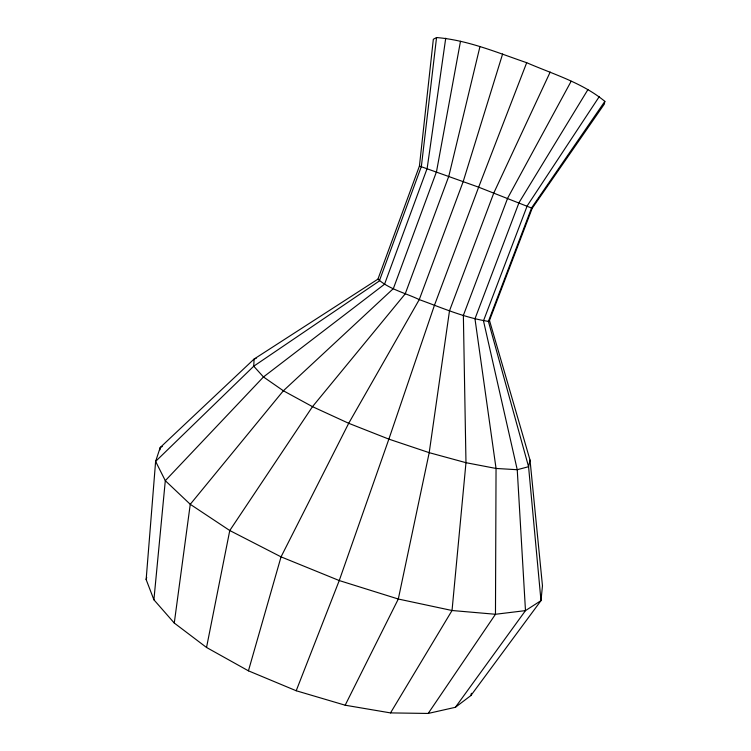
<?xml version="1.0" encoding="UTF-8"?>
<svg xmlns="http://www.w3.org/2000/svg" width="751" height="751" viewBox="0 0 751 751"><rect width="100%" height="100%" fill="white"/><g stroke="black" fill="none" stroke-linecap="round" stroke-linejoin="round"><path stroke-width="1.13" d="M489.483 320.442L530.018 460.025L542.466 585.818L540.983 600.64L470.877 695.557L455.397 707.301L428.183 713.45L390.52 712.906L345.169 705.208L296.204 690.751L248.431 670.831L206.534 647.475L174.27 623.039L153.908 599.786L146.145 579.556L155.617 461.405L160.207 447.512L254.101 359.044L377.931 279.147L419.433 166.046L433.336 39.268L436.547 37.55C467.826 40.066 497.275 52.664 526.695 62.699C553.196 74.199 582.325 82.704 604.855 101.366L604.32 104.079L532.196 208.28L489.483 320.442L488.394 321.372C464.447 317.729 441.917 307.788 419.255 299.602C405.578 293.021 389.365 289.332 377.931 279.147M160.01 449.83L160.207 447.512L162.319 446.479M153.908 599.786L165.304 480.678L155.617 461.405L253.744 366.206L379.321 280.996L421.358 166.506L436.547 37.55M174.27 623.039L190.256 504.306L283.371 390.773L393.364 288.591L436.5 171.707L460.494 41.277M445.728 38.198L427.15 168.421L384.55 284.207L263.47 376.964L165.304 480.678L190.256 504.306L229.768 530.525L281.043 556.857L339.245 580.551L398.302 599.026L452.036 610.507L495.472 614.271L525.484 610.619L540.983 600.64L528.573 466.709L488.394 321.372L531.633 207.811L604.855 101.366M206.534 647.475L229.768 530.525L312.491 406.657L405.221 293.848L448.826 176.156L479.936 46.665M530.018 460.025L528.573 466.709L517.242 469.713L496.045 468.455L465.977 462.691L429.206 452.665L388.868 439.128L348.708 423.292L312.491 406.657L283.371 390.773L263.47 376.964L253.744 366.206L254.101 359.044L256.222 358.302M470.877 695.557L471.412 693.286M146.145 579.556L146.708 577.435M248.431 670.831L281.043 556.857L348.708 423.292L419.255 299.602L463.236 181.451L502.607 53.997M526.695 62.699L478.64 187.177L434.407 305.404L388.868 439.128L339.245 580.551L296.204 690.751M550.192 72.049L493.829 192.913L449.502 310.792L429.206 452.665L398.302 599.026L345.169 705.208M571.145 81.277L507.638 198.189L463.367 315.373L465.977 462.691L452.036 610.507L390.52 712.906M587.92 89.613L519.016 202.62L474.97 318.79L496.045 468.455L495.472 614.271L428.183 713.45M599.364 96.466L527.183 205.896L483.484 320.827L517.242 469.713L525.484 610.619L455.397 707.301M419.433 166.046L478.64 187.177L532.196 208.28"/></g></svg>
